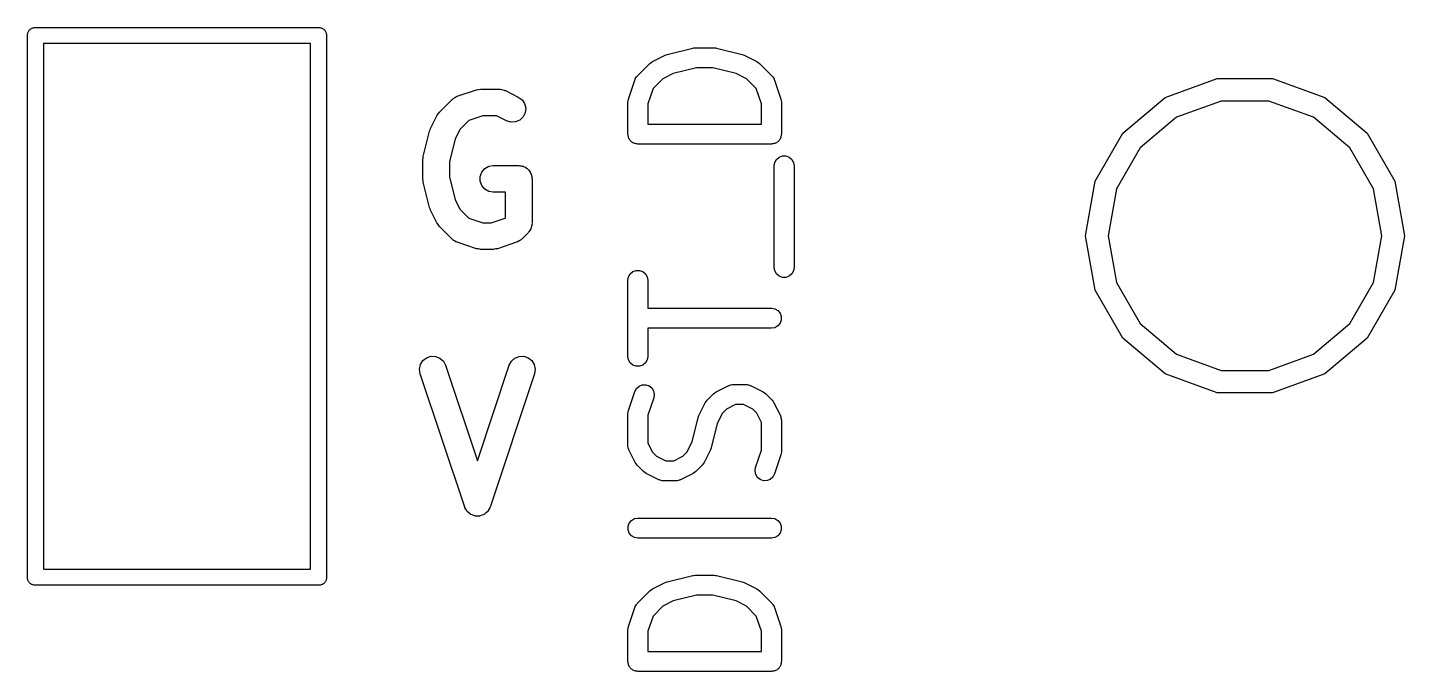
# Model space of a CAD drawing. Extents: x 0 to 100, y 0 to 100.
# Drawn here: x 72.88 to 83.19, y 53.73 to 58.56 of the extents above; entities that cross this region are included whole.
import ezdxf

# ---------------------------------------------------------------- set-up
doc = ezdxf.new("R2010")
doc.units = 0
doc.header["$MEASUREMENT"] = 0
doc.layers.add('BLACK', color=7, linetype='CONTINUOUS')

msp = doc.modelspace()

# ---------------------------------------------------------------- linework, layer by layer
at = {"layer": 'BLACK', "linetype": 'CONTINUOUS'}
for p, q in [((72.88, 58.5106), (72.8818, 58.5156)), ((72.88, 58.5053), (72.88, 58.5106)), ((72.88, 58.5052), (72.88, 58.5053)), ((72.88, 54.4506), (72.88, 58.5052)), ((72.8818, 58.5156), (72.8827, 58.5208)), ((72.8827, 58.5208), (72.8854, 58.5255)), ((72.8854, 58.5255), (72.8872, 58.5305)), ((72.8872, 58.5305), (72.8907, 58.5345)), ((72.8907, 58.5345), (72.8933, 58.5392)), ((72.8933, 58.5392), (72.8974, 58.5426)), ((72.8974, 58.5426), (72.9008, 58.5467)), ((72.9008, 58.5467), (72.9055, 58.5493)), ((72.9055, 58.5493), (72.9095, 58.5528)), ((72.9095, 58.5528), (72.9145, 58.5546)), ((72.9145, 58.5546), (72.9192, 58.5573)), ((72.9192, 58.5573), (72.9244, 58.5582)), ((72.9244, 58.5582), (72.9294, 58.56)), ((72.9294, 58.56), (72.9347, 58.56)), ((72.9347, 58.56), (72.9348, 58.56)), ((72.9348, 58.56), (75.0652, 58.56)), ((75.0652, 58.56), (75.0653, 58.56)), ((75.0653, 58.56), (75.0706, 58.56)), ((75.0706, 58.56), (75.0756, 58.5582)), ((75.0756, 58.5582), (75.0808, 58.5573)), ((75.0808, 58.5573), (75.0855, 58.5546)), ((75.0855, 58.5546), (75.0905, 58.5528)), ((75.0905, 58.5528), (75.0945, 58.5493)), ((75.0945, 58.5493), (75.0992, 58.5467)), ((75.0992, 58.5467), (75.1026, 58.5426)), ((75.1026, 58.5426), (75.1067, 58.5392)), ((75.1067, 58.5392), (75.1093, 58.5345)), ((75.1093, 58.5345), (75.1128, 58.5305)), ((75.1128, 58.5305), (75.1146, 58.5255)), ((75.1146, 58.5255), (75.1173, 58.5208)), ((75.1173, 58.5208), (75.1182, 58.5156)), ((75.1182, 58.5156), (75.12, 58.5106)), ((75.12, 58.5106), (75.12, 58.5053)), ((75.12, 58.5053), (75.12, 58.5052)), ((75.12, 58.5052), (75.12, 54.4348)), ((73, 58.44), (73, 54.5)), ((75, 58.44), (73, 58.44)), ((75, 54.5), (75, 58.44)), ((77.6723, 58.3585), (77.8628, 58.4061)), ((77.8628, 58.4061), (77.8719, 58.4067)), ((77.8719, 58.4067), (77.881, 58.4083)), ((77.881, 58.4083), (78.0238, 58.4083)), ((78.0238, 58.4083), (78.0328, 58.4067)), ((78.0328, 58.4067), (78.042, 58.4061)), ((78.042, 58.4061), (78.2325, 58.3585)), ((77.447, 58.1959), (77.5422, 58.2911)), ((77.5422, 58.2911), (77.552, 58.298)), ((77.552, 58.298), (77.5617, 58.3052)), ((77.5617, 58.3052), (77.6569, 58.3528)), ((77.6569, 58.3528), (77.6648, 58.3551)), ((77.6648, 58.3551), (77.6723, 58.3585)), ((78.2325, 58.3585), (78.24, 58.3551)), ((78.24, 58.3551), (78.2478, 58.3528)), ((78.2478, 58.3528), (78.3431, 58.3052)), ((78.3431, 58.3052), (78.3527, 58.298)), ((78.3527, 58.298), (78.3626, 58.2911)), ((78.3626, 58.2911), (78.4578, 58.1959)), ((77.432, 58.1746), (77.4371, 58.1818)), ((77.4371, 58.1818), (77.4413, 58.1895)), ((77.4413, 58.1895), (77.4445, 58.1923)), ((77.4445, 58.1923), (77.447, 58.1959)), ((77.7167, 58.2149), (77.6397, 58.1765)), ((77.8902, 58.2583), (77.7167, 58.2149)), ((78.0146, 58.2583), (77.8902, 58.2583)), ((78.1881, 58.2149), (78.0146, 58.2583)), ((78.2651, 58.1765), (78.1881, 58.2149)), ((78.4578, 58.1959), (78.4603, 58.1923)), ((78.4603, 58.1923), (78.4635, 58.1895)), ((78.4635, 58.1895), (78.4677, 58.1818)), ((78.4677, 58.1818), (78.4727, 58.1746)), ((81.4025, 58.0349), (81.7925, 58.1768)), ((81.7925, 58.1768), (82.2075, 58.1768)), ((82.2075, 58.1768), (82.5975, 58.0349)), ((76.0993, 58.0449), (76.2422, 58.0925)), ((76.2422, 58.0925), (76.258, 58.0948)), ((76.258, 58.0948), (76.2738, 58.0976)), ((76.2738, 58.0976), (76.4167, 58.0976)), ((76.4167, 58.0976), (76.4223, 58.0966)), ((76.4223, 58.0966), (76.4281, 58.097)), ((76.4281, 58.097), (76.4393, 58.0936)), ((76.4393, 58.0936), (76.4509, 58.0916)), ((76.4509, 58.0916), (76.4559, 58.0887)), ((76.4559, 58.0887), (76.4614, 58.0871)), ((76.4614, 58.0871), (76.5566, 58.0394)), ((77.3812, 58.0237), (77.4288, 58.1666)), ((77.4288, 58.1666), (77.4309, 58.1704)), ((77.4309, 58.1704), (77.432, 58.1746)), ((77.5656, 58.1023), (77.5274, 57.9878)), ((77.6397, 58.1765), (77.5656, 58.1023)), ((78.3392, 58.1023), (78.2651, 58.1765)), ((78.3774, 57.9878), (78.3392, 58.1023)), ((78.4727, 58.1746), (78.4739, 58.1704)), ((78.4739, 58.1704), (78.4759, 58.1666)), ((78.4759, 58.1666), (78.5235, 58.0237)), ((75.965, 57.9255), (76.0602, 58.0207)), ((76.0602, 58.0207), (76.065, 58.024)), ((76.065, 58.024), (76.0688, 58.0283)), ((76.0688, 58.0283), (76.0791, 58.0339)), ((76.0791, 58.0339), (76.0887, 58.0406)), ((76.0887, 58.0406), (76.0943, 58.0421)), ((76.0943, 58.0421), (76.0993, 58.0449)), ((76.5566, 58.0394), (76.5845, 58.0188)), ((76.5845, 58.0188), (76.6037, 57.9898)), ((76.6037, 57.9898), (76.6117, 57.956)), ((77.3774, 58), (77.3795, 58.0118)), ((77.3774, 57.7619), (77.3774, 58)), ((77.3795, 58.0118), (77.3812, 58.0237)), ((77.5274, 57.9878), (77.5274, 57.8369)), ((78.3774, 57.8369), (78.3774, 57.9878)), ((78.5235, 58.0237), (78.5253, 58.0118)), ((78.5253, 58.0118), (78.5274, 58)), ((78.5274, 58), (78.5274, 57.7619)), ((81.0846, 57.7681), (81.4025, 58.0349)), ((81.822, 58.0094), (81.4875, 57.8877)), ((82.178, 58.0094), (81.822, 58.0094)), ((82.5125, 57.8877), (82.178, 58.0094)), ((82.5975, 58.0349), (82.9154, 57.7681)), ((75.8987, 57.8042), (75.9463, 57.8995)), ((75.9463, 57.8995), (75.9558, 57.9123)), ((75.9558, 57.9123), (75.965, 57.9255)), ((76.29, 57.8976), (76.185, 57.8626)), ((76.3931, 57.8976), (76.29, 57.8976)), ((76.4672, 57.8606), (76.3931, 57.8976)), ((76.5922, 57.8904), (76.567, 57.8665)), ((76.6078, 57.9215), (76.5922, 57.8904)), ((76.6117, 57.956), (76.6078, 57.9215)), ((81.4875, 57.8877), (81.2148, 57.6589)), ((82.7852, 57.6589), (82.5125, 57.8877)), ((75.8435, 57.5933), (75.8911, 57.7838)), ((75.8911, 57.7838), (75.8955, 57.7938)), ((75.8955, 57.7938), (75.8987, 57.8042)), ((76.1179, 57.7955), (76.0824, 57.7246)), ((76.185, 57.8626), (76.1179, 57.7955)), ((76.5005, 57.8507), (76.4672, 57.8606)), ((76.5351, 57.8527), (76.5005, 57.8507)), ((76.567, 57.8665), (76.5351, 57.8527)), ((77.5274, 57.8369), (78.3774, 57.8369)), ((80.8771, 57.4087), (81.0846, 57.7681)), ((82.9154, 57.7681), (83.1229, 57.4087)), ((76.0824, 57.7246), (76.0405, 57.5567)), ((77.3785, 57.7554), (77.3774, 57.7619)), ((77.3785, 57.7489), (77.3785, 57.7554)), ((77.3808, 57.7427), (77.3785, 57.7489)), ((77.3819, 57.7363), (77.3808, 57.7427)), ((77.3852, 57.7306), (77.3819, 57.7363)), ((77.3874, 57.7244), (77.3852, 57.7306)), ((77.3916, 57.7194), (77.3874, 57.7244)), ((77.3949, 57.7137), (77.3916, 57.7194)), ((77.4, 57.7095), (77.3949, 57.7137)), ((77.4042, 57.7045), (77.4, 57.7095)), ((77.4099, 57.7012), (77.4042, 57.7045)), ((77.4149, 57.697), (77.4099, 57.7012)), ((77.421, 57.6947), (77.4149, 57.697)), ((77.4267, 57.6914), (77.421, 57.6947)), ((77.4332, 57.6903), (77.4267, 57.6914)), ((77.4394, 57.688), (77.4332, 57.6903)), ((77.4459, 57.688), (77.4394, 57.688)), ((77.4524, 57.6869), (77.4459, 57.688)), ((78.4524, 57.6869), (77.4524, 57.6869)), ((78.4588, 57.688), (78.4524, 57.6869)), ((78.4654, 57.688), (78.4588, 57.688)), ((78.4716, 57.6903), (78.4654, 57.688)), ((78.478, 57.6914), (78.4716, 57.6903)), ((78.4837, 57.6947), (78.478, 57.6914)), ((78.4899, 57.697), (78.4837, 57.6947)), ((78.4949, 57.7012), (78.4899, 57.697)), ((78.5006, 57.7045), (78.4949, 57.7012)), ((78.5048, 57.7095), (78.5006, 57.7045)), ((78.5098, 57.7137), (78.5048, 57.7095)), ((78.5131, 57.7194), (78.5098, 57.7137)), ((78.5173, 57.7244), (78.5131, 57.7194)), ((78.5196, 57.7306), (78.5173, 57.7244)), ((78.5229, 57.7363), (78.5196, 57.7306)), ((78.524, 57.7427), (78.5229, 57.7363)), ((78.5262, 57.7489), (78.524, 57.7427)), ((78.5274, 57.7619), (78.5262, 57.7554)), ((78.5262, 57.7554), (78.5262, 57.7489)), ((75.8405, 57.569), (75.8426, 57.5811)), ((75.8405, 57.4262), (75.8405, 57.569)), ((75.8426, 57.5811), (75.8435, 57.5933)), ((78.4771, 57.5495), (78.4902, 57.572)), ((78.4902, 57.572), (78.5101, 57.5888)), ((78.5101, 57.5888), (78.5346, 57.5977)), ((78.5346, 57.5977), (78.5606, 57.5977)), ((78.5606, 57.5977), (78.5851, 57.5888)), ((78.5851, 57.5888), (78.6051, 57.572)), ((78.6051, 57.572), (78.6181, 57.5495)), ((81.2148, 57.6589), (81.0368, 57.3506)), ((82.9632, 57.3506), (82.7852, 57.6589)), ((76.0405, 57.5567), (76.0405, 57.4385)), ((76.2706, 57.4436), (76.2824, 57.4762)), ((76.2824, 57.4762), (76.3048, 57.5028)), ((76.3048, 57.5028), (76.3348, 57.5202)), ((76.3348, 57.5202), (76.369, 57.5262)), ((76.369, 57.5262), (76.5595, 57.5262)), ((76.5595, 57.5262), (76.5681, 57.5247)), ((76.5681, 57.5247), (76.5769, 57.5247)), ((76.5769, 57.5247), (76.5851, 57.5217)), ((76.5851, 57.5217), (76.5937, 57.5202)), ((76.5937, 57.5202), (76.6013, 57.5158)), ((76.6013, 57.5158), (76.6095, 57.5128)), ((76.6095, 57.5128), (76.6162, 57.5072)), ((76.6162, 57.5072), (76.6238, 57.5028)), ((76.6238, 57.5028), (76.6294, 57.4961)), ((76.6294, 57.4961), (76.6361, 57.4905)), ((76.6361, 57.4905), (76.6405, 57.4829)), ((76.6405, 57.4829), (76.6461, 57.4762)), ((76.6461, 57.4762), (76.6491, 57.468)), ((76.6491, 57.468), (76.6535, 57.4604)), ((76.6535, 57.4604), (76.655, 57.4518)), ((78.4726, 57.5238), (78.4771, 57.5495)), ((78.4726, 56.7619), (78.4726, 57.5238)), ((78.6181, 57.5495), (78.6226, 57.5238)), ((78.6226, 57.5238), (78.6226, 56.7619)), ((75.8426, 57.4141), (75.8405, 57.4262)), ((75.8435, 57.4019), (75.8426, 57.4141)), ((75.8911, 57.2115), (75.8435, 57.4019)), ((76.0405, 57.4385), (76.0824, 57.2706)), ((76.2706, 57.4088), (76.2706, 57.4436)), ((76.2824, 57.3762), (76.2706, 57.4088)), ((76.3048, 57.3496), (76.2824, 57.3762)), ((76.655, 57.4518), (76.658, 57.4436)), ((76.658, 57.4436), (76.658, 57.4348)), ((76.658, 57.4348), (76.6595, 57.4262)), ((76.6595, 57.4262), (76.6595, 57.0929)), ((80.805, 57), (80.8771, 57.4087)), ((83.1229, 57.4087), (83.195, 57)), ((76.0824, 57.2706), (76.1179, 57.1997)), ((76.3348, 57.3322), (76.3048, 57.3496)), ((76.369, 57.3262), (76.3348, 57.3322)), ((76.4595, 57.3262), (76.369, 57.3262)), ((76.4595, 57.1343), (76.4595, 57.3262)), ((81.0368, 57.3506), (80.975, 57)), ((83.025, 57), (82.9632, 57.3506)), ((75.8955, 57.2015), (75.8911, 57.2115)), ((75.8987, 57.191), (75.8955, 57.2015)), ((75.9463, 57.0958), (75.8987, 57.191)), ((76.1179, 57.1997), (76.185, 57.1326)), ((75.9558, 57.0829), (75.9463, 57.0958)), ((75.965, 57.0698), (75.9558, 57.0829)), ((76.0602, 56.9745), (75.965, 57.0698)), ((76.185, 57.1326), (76.29, 57.0976)), ((76.29, 57.0976), (76.3528, 57.0976)), ((76.3528, 57.0976), (76.4579, 57.1326)), ((76.4579, 57.1326), (76.4595, 57.1343)), ((76.6502, 57.0506), (76.6427, 57.0399)), ((76.6513, 57.0548), (76.6502, 57.0506)), ((76.6535, 57.0587), (76.6513, 57.0548)), ((76.6558, 57.0715), (76.6535, 57.0587)), ((76.6591, 57.0841), (76.6558, 57.0715)), ((76.6595, 57.0929), (76.6588, 57.0885)), ((76.6588, 57.0885), (76.6591, 57.0841)), ((76.065, 56.9712), (76.0602, 56.9745)), ((76.0688, 56.9669), (76.065, 56.9712)), ((76.0791, 56.9613), (76.0688, 56.9669)), ((76.0887, 56.9546), (76.0791, 56.9613)), ((76.0943, 56.9531), (76.0887, 56.9546)), ((76.0993, 56.9504), (76.0943, 56.9531)), ((76.2422, 56.9028), (76.0993, 56.9504)), ((76.5435, 56.9504), (76.4007, 56.9028)), ((76.5486, 56.9531), (76.5435, 56.9504)), ((76.5542, 56.9546), (76.5486, 56.9531)), ((76.5638, 56.9613), (76.5542, 56.9546)), ((76.5741, 56.9669), (76.5638, 56.9613)), ((76.5779, 56.9712), (76.5741, 56.9669)), ((76.5826, 56.9745), (76.5779, 56.9712)), ((76.6302, 57.0221), (76.5826, 56.9745)), ((76.6328, 57.0257), (76.6302, 57.0221)), ((76.6361, 57.0286), (76.6328, 57.0257)), ((76.6427, 57.0399), (76.6361, 57.0286)), ((80.8771, 56.5913), (80.805, 57)), ((80.975, 57), (81.0368, 56.6494)), ((82.9632, 56.6494), (83.025, 57)), ((83.195, 57), (83.1229, 56.5913)), ((76.258, 56.9004), (76.2422, 56.9028)), ((76.2738, 56.8976), (76.258, 56.9004)), ((76.369, 56.8976), (76.2738, 56.8976)), ((76.3848, 56.9004), (76.369, 56.8976)), ((76.4007, 56.9028), (76.3848, 56.9004)), ((77.4149, 56.7316), (77.4394, 56.7405)), ((77.4394, 56.7405), (77.4654, 56.7405)), ((77.4654, 56.7405), (77.4899, 56.7316)), ((78.4771, 56.7363), (78.4726, 56.7619)), ((78.4902, 56.7137), (78.4771, 56.7363)), ((78.6181, 56.7363), (78.6051, 56.7137)), ((78.6226, 56.7619), (78.6181, 56.7363)), ((77.3774, 56.6667), (77.3819, 56.6923)), ((77.3774, 56.0952), (77.3774, 56.6667)), ((77.3819, 56.6923), (77.3949, 56.7149)), ((77.3949, 56.7149), (77.4149, 56.7316)), ((77.4899, 56.7316), (77.5098, 56.7149)), ((77.5098, 56.7149), (77.5229, 56.6923)), ((77.5229, 56.6923), (77.5274, 56.6667)), ((77.5274, 56.6667), (77.5274, 56.456)), ((78.5101, 56.697), (78.4902, 56.7137)), ((78.5346, 56.688), (78.5101, 56.697)), ((78.5606, 56.688), (78.5346, 56.688)), ((78.5851, 56.697), (78.5606, 56.688)), ((78.6051, 56.7137), (78.5851, 56.697)), ((81.0368, 56.6494), (81.2148, 56.3411)), ((82.7852, 56.3411), (82.9632, 56.6494)), ((81.0846, 56.2319), (80.8771, 56.5913)), ((83.1229, 56.5913), (82.9154, 56.2319)), ((77.5274, 56.456), (78.4524, 56.456)), ((78.4524, 56.456), (78.478, 56.4514)), ((78.478, 56.4514), (78.5006, 56.4384)), ((78.5006, 56.4384), (78.5173, 56.4185)), ((78.5006, 56.3235), (78.478, 56.3105)), ((78.5173, 56.3435), (78.5006, 56.3235)), ((78.5173, 56.4185), (78.5262, 56.394)), ((78.5262, 56.3679), (78.5173, 56.3435)), ((78.5262, 56.394), (78.5262, 56.3679)), ((81.2148, 56.3411), (81.4875, 56.1123)), ((82.5125, 56.1123), (82.7852, 56.3411)), ((78.4524, 56.306), (77.5274, 56.306)), ((77.5274, 56.306), (77.5274, 56.0952)), ((78.478, 56.3105), (78.4524, 56.306)), ((81.4025, 55.9651), (81.0846, 56.2319)), ((82.9154, 56.2319), (82.5975, 55.9651)), ((75.8167, 56.0004), (75.8237, 56.0344)), ((75.8237, 56.0344), (75.8418, 56.064)), ((75.8418, 56.064), (75.8691, 56.0856)), ((75.8691, 56.0856), (75.902, 56.0965)), ((75.902, 56.0965), (75.9367, 56.0956)), ((75.9367, 56.0956), (75.969, 56.0828)), ((75.969, 56.0828), (75.995, 56.0598)), ((75.995, 56.0598), (76.0115, 56.0292)), ((76.0115, 56.0292), (76.25, 55.3138)), ((76.25, 55.3138), (76.4885, 56.0292)), ((76.4885, 56.0292), (76.505, 56.0598)), ((76.505, 56.0598), (76.531, 56.0828)), ((76.531, 56.0828), (76.5633, 56.0956)), ((76.5633, 56.0956), (76.598, 56.0965)), ((76.598, 56.0965), (76.6309, 56.0856)), ((76.6309, 56.0856), (76.6582, 56.064)), ((76.6582, 56.064), (76.6763, 56.0344)), ((76.6763, 56.0344), (76.6833, 56.0004)), ((77.3819, 56.0696), (77.3774, 56.0952)), ((77.3949, 56.047), (77.3819, 56.0696)), ((77.4149, 56.0303), (77.3949, 56.047)), ((77.4394, 56.0214), (77.4149, 56.0303)), ((77.4654, 56.0214), (77.4394, 56.0214)), ((77.4899, 56.0303), (77.4654, 56.0214)), ((77.5098, 56.047), (77.4899, 56.0303)), ((77.5229, 56.0696), (77.5098, 56.047)), ((77.5274, 56.0952), (77.5229, 56.0696)), ((81.4875, 56.1123), (81.822, 55.9906)), ((82.178, 55.9906), (82.5125, 56.1123)), ((75.8218, 55.966), (75.8167, 56.0004)), ((76.1551, 54.966), (75.8218, 55.966)), ((76.6782, 55.966), (76.3449, 54.966)), ((76.6833, 56.0004), (76.6782, 55.966)), ((81.7925, 55.8232), (81.4025, 55.9651)), ((81.822, 55.9906), (82.178, 55.9906)), ((82.5975, 55.9651), (82.2075, 55.8232)), ((77.3812, 55.6904), (77.4288, 55.8332)), ((77.4288, 55.8332), (77.4413, 55.8561)), ((77.4413, 55.8561), (77.4607, 55.8734)), ((77.4607, 55.8734), (77.485, 55.883)), ((77.485, 55.883), (77.511, 55.8837)), ((77.511, 55.8837), (77.5357, 55.8755)), ((77.5357, 55.8755), (77.5561, 55.8593)), ((77.5561, 55.8593), (77.5697, 55.8371)), ((77.5697, 55.8371), (77.575, 55.8116)), ((77.575, 55.8116), (77.5712, 55.7858)), ((77.9708, 55.7673), (78.0184, 55.8149)), ((78.0184, 55.8149), (78.0282, 55.8218)), ((78.0282, 55.8218), (78.0379, 55.829)), ((78.0379, 55.829), (78.1331, 55.8766)), ((78.1331, 55.8766), (78.1373, 55.8778)), ((78.1373, 55.8778), (78.141, 55.88)), ((78.141, 55.88), (78.1497, 55.8815)), ((78.1497, 55.8815), (78.1581, 55.884)), ((78.1581, 55.884), (78.1624, 55.8838)), ((78.1624, 55.8838), (78.1667, 55.8845)), ((78.1667, 55.8845), (78.2619, 55.8845)), ((78.2619, 55.8845), (78.2662, 55.8838)), ((78.2662, 55.8838), (78.2705, 55.884)), ((78.2705, 55.884), (78.2789, 55.8815)), ((78.2789, 55.8815), (78.2876, 55.88)), ((78.2876, 55.88), (78.2913, 55.8778)), ((78.2913, 55.8778), (78.2954, 55.8766)), ((78.2954, 55.8766), (78.3907, 55.829)), ((78.3907, 55.829), (78.4003, 55.8218)), ((78.4003, 55.8218), (78.4102, 55.8149)), ((78.4102, 55.8149), (78.4578, 55.7673)), ((82.2075, 55.8232), (81.7925, 55.8232)), ((77.5712, 55.7858), (77.5274, 55.6545)), ((77.9091, 55.6526), (77.9567, 55.7478)), ((77.9567, 55.7478), (77.9639, 55.7575)), ((77.9639, 55.7575), (77.9708, 55.7673)), ((78.1844, 55.7345), (78.1159, 55.7003)), ((78.2442, 55.7345), (78.1844, 55.7345)), ((78.3127, 55.7003), (78.2442, 55.7345)), ((78.4578, 55.7673), (78.4647, 55.7575)), ((78.4647, 55.7575), (78.4718, 55.7478)), ((78.4718, 55.7478), (78.5195, 55.6526)), ((77.3774, 55.6667), (77.3795, 55.6785)), ((77.3774, 55.4286), (77.3774, 55.6667)), ((77.3795, 55.6785), (77.3812, 55.6904)), ((77.5274, 55.6545), (77.5274, 55.4463)), ((77.8578, 55.4547), (77.9034, 55.6372)), ((77.9034, 55.6372), (77.9068, 55.6447)), ((77.9068, 55.6447), (77.9091, 55.6526)), ((78.0854, 55.6699), (78.047, 55.5929)), ((78.1159, 55.7003), (78.0854, 55.6699)), ((78.3431, 55.6699), (78.3127, 55.7003)), ((78.3774, 55.6013), (78.3431, 55.6699)), ((78.3774, 55.3931), (78.3774, 55.6013)), ((78.5195, 55.6526), (78.5207, 55.6484)), ((78.5207, 55.6484), (78.5229, 55.6447)), ((78.5229, 55.6447), (78.5244, 55.636)), ((78.5244, 55.636), (78.5269, 55.6276)), ((78.5269, 55.6276), (78.5266, 55.6233)), ((78.5266, 55.6233), (78.5274, 55.619)), ((78.5274, 55.619), (78.5274, 55.381)), ((78.047, 55.5929), (78.0013, 55.4104)), ((77.3781, 55.4243), (77.3774, 55.4286)), ((77.3779, 55.42), (77.3781, 55.4243)), ((77.3804, 55.4116), (77.3779, 55.42)), ((77.3819, 55.4029), (77.3804, 55.4116)), ((77.3841, 55.3992), (77.3819, 55.4029)), ((77.3853, 55.395), (77.3841, 55.3992)), ((77.4329, 55.2998), (77.3853, 55.395)), ((77.5274, 55.4463), (77.5616, 55.3778)), ((77.8193, 55.3778), (77.8578, 55.4547)), ((77.9957, 55.395), (77.948, 55.2998)), ((77.998, 55.4029), (77.9957, 55.395)), ((78.0013, 55.4104), (77.998, 55.4029)), ((78.3336, 55.2618), (78.3774, 55.3931)), ((77.4401, 55.2901), (77.4329, 55.2998)), ((77.447, 55.2803), (77.4401, 55.2901)), ((77.5616, 55.3778), (77.592, 55.3474)), ((77.592, 55.3474), (77.6606, 55.3131)), ((77.6606, 55.3131), (77.7204, 55.3131)), ((77.7204, 55.3131), (77.7889, 55.3474)), ((77.7889, 55.3474), (77.8193, 55.3778)), ((77.9409, 55.2901), (77.934, 55.2803)), ((77.948, 55.2998), (77.9409, 55.2901)), ((78.5235, 55.3572), (78.4759, 55.2144)), ((78.5253, 55.3691), (78.5235, 55.3572)), ((78.5274, 55.381), (78.5253, 55.3691)), ((77.4946, 55.2327), (77.447, 55.2803)), ((77.5044, 55.2258), (77.4946, 55.2327)), ((77.5141, 55.2186), (77.5044, 55.2258)), ((77.6093, 55.171), (77.5141, 55.2186)), ((77.8669, 55.2186), (77.7716, 55.171)), ((77.8765, 55.2258), (77.8669, 55.2186)), ((77.8864, 55.2327), (77.8765, 55.2258)), ((77.934, 55.2803), (77.8864, 55.2327)), ((78.3298, 55.236), (78.3336, 55.2618)), ((78.335, 55.2105), (78.3298, 55.236)), ((78.3486, 55.1883), (78.335, 55.2105)), ((78.369, 55.1721), (78.3486, 55.1883)), ((78.4635, 55.1915), (78.444, 55.1742)), ((78.4759, 55.2144), (78.4635, 55.1915)), ((77.6135, 55.1698), (77.6093, 55.171)), ((77.6172, 55.1676), (77.6135, 55.1698)), ((77.6259, 55.1661), (77.6172, 55.1676)), ((77.6343, 55.1636), (77.6259, 55.1661)), ((77.6386, 55.1638), (77.6343, 55.1636)), ((77.6429, 55.1631), (77.6386, 55.1638)), ((77.7381, 55.1631), (77.6429, 55.1631)), ((77.7424, 55.1638), (77.7381, 55.1631)), ((77.7467, 55.1636), (77.7424, 55.1638)), ((77.7551, 55.1661), (77.7467, 55.1636)), ((77.7637, 55.1676), (77.7551, 55.1661)), ((77.7675, 55.1698), (77.7637, 55.1676)), ((77.7716, 55.171), (77.7675, 55.1698)), ((78.3938, 55.1639), (78.369, 55.1721)), ((78.4198, 55.1646), (78.3938, 55.1639)), ((78.444, 55.1742), (78.4198, 55.1646)), ((76.1564, 54.9636), (76.1551, 54.966)), ((76.157, 54.9609), (76.1564, 54.9636)), ((76.1647, 54.9484), (76.157, 54.9609)), ((76.1717, 54.9355), (76.1647, 54.9484)), ((76.1737, 54.9336), (76.1717, 54.9355)), ((76.1752, 54.9313), (76.1737, 54.9336)), ((76.1867, 54.9222), (76.1752, 54.9313)), ((76.1977, 54.9124), (76.1867, 54.9222)), ((76.2002, 54.9114), (76.1977, 54.9124)), ((76.2024, 54.9097), (76.2002, 54.9114)), ((76.2163, 54.905), (76.2024, 54.9097)), ((76.23, 54.8996), (76.2163, 54.905)), ((76.2327, 54.8996), (76.23, 54.8996)), ((76.2353, 54.8987), (76.2327, 54.8996)), ((76.25, 54.8991), (76.2353, 54.8987)), ((76.2647, 54.8987), (76.25, 54.8991)), ((76.2673, 54.8996), (76.2647, 54.8987)), ((76.27, 54.8996), (76.2673, 54.8996)), ((76.2837, 54.905), (76.27, 54.8996)), ((76.2976, 54.9097), (76.2837, 54.905)), ((76.2998, 54.9114), (76.2976, 54.9097)), ((76.3023, 54.9124), (76.2998, 54.9114)), ((76.3133, 54.9221), (76.3023, 54.9124)), ((76.3248, 54.9313), (76.3133, 54.9221)), ((76.3263, 54.9336), (76.3248, 54.9313)), ((76.3283, 54.9355), (76.3263, 54.9336)), ((76.3353, 54.9483), (76.3283, 54.9355)), ((76.343, 54.9609), (76.3353, 54.9483)), ((76.3436, 54.9636), (76.343, 54.9609)), ((76.3449, 54.966), (76.3436, 54.9636)), ((77.4042, 54.867), (77.4267, 54.88)), ((77.4267, 54.88), (77.4524, 54.8845)), ((77.4524, 54.8845), (78.4524, 54.8845)), ((78.4524, 54.8845), (78.478, 54.88)), ((78.478, 54.88), (78.5006, 54.867)), ((77.3785, 54.8225), (77.3874, 54.847)), ((77.3785, 54.7965), (77.3785, 54.8225)), ((77.3874, 54.772), (77.3785, 54.7965)), ((77.3874, 54.847), (77.4042, 54.867)), ((78.5006, 54.867), (78.5173, 54.847)), ((78.5173, 54.847), (78.5262, 54.8225)), ((78.5262, 54.7965), (78.5173, 54.772)), ((78.5262, 54.8225), (78.5262, 54.7965)), ((77.4042, 54.7521), (77.3874, 54.772)), ((77.4267, 54.739), (77.4042, 54.7521)), ((77.4524, 54.7345), (77.4267, 54.739)), ((78.4524, 54.7345), (77.4524, 54.7345)), ((78.478, 54.739), (78.4524, 54.7345)), ((78.5006, 54.7521), (78.478, 54.739)), ((78.5173, 54.772), (78.5006, 54.7521)), ((73, 54.5), (75, 54.5)), ((72.88, 54.4294), (72.88, 54.4506)), ((72.8818, 54.4244), (72.88, 54.4294)), ((72.8828, 54.4192), (72.8818, 54.4244)), ((72.8854, 54.4145), (72.8828, 54.4192)), ((72.8872, 54.4095), (72.8854, 54.4145)), ((72.8907, 54.4055), (72.8872, 54.4095)), ((72.8933, 54.4008), (72.8907, 54.4055)), ((72.8974, 54.3974), (72.8933, 54.4008)), ((72.9008, 54.3933), (72.8974, 54.3974)), ((72.9055, 54.3907), (72.9008, 54.3933)), ((72.9095, 54.3872), (72.9055, 54.3907)), ((72.9145, 54.3854), (72.9095, 54.3872)), ((72.9192, 54.3827), (72.9145, 54.3854)), ((72.9244, 54.3818), (72.9192, 54.3827)), ((72.9294, 54.38), (72.9244, 54.3818)), ((72.9347, 54.38), (72.9294, 54.38)), ((72.9348, 54.38), (72.9347, 54.38)), ((75.0652, 54.38), (72.9348, 54.38)), ((75.0653, 54.38), (75.0652, 54.38)), ((75.0706, 54.38), (75.0653, 54.38)), ((75.0756, 54.3818), (75.0706, 54.38)), ((75.0808, 54.3827), (75.0756, 54.3818)), ((75.0855, 54.3854), (75.0808, 54.3827)), ((75.0905, 54.3872), (75.0855, 54.3854)), ((75.0945, 54.3907), (75.0905, 54.3872)), ((75.0992, 54.3933), (75.0945, 54.3907)), ((75.1026, 54.3974), (75.0992, 54.3933)), ((75.1067, 54.4008), (75.1026, 54.3974)), ((75.1093, 54.4055), (75.1067, 54.4008)), ((75.1128, 54.4095), (75.1093, 54.4055)), ((75.1146, 54.4145), (75.1128, 54.4095)), ((75.1173, 54.4192), (75.1146, 54.4145)), ((75.1182, 54.4244), (75.1173, 54.4192)), ((75.12, 54.4294), (75.1182, 54.4244)), ((75.12, 54.4348), (75.12, 54.4347)), ((75.12, 54.4347), (75.12, 54.4294)), ((77.5617, 54.3528), (77.6569, 54.4004)), ((77.6569, 54.4004), (77.6648, 54.4028)), ((77.6648, 54.4028), (77.6723, 54.4061)), ((77.6723, 54.4061), (77.8628, 54.4537)), ((77.8628, 54.4537), (77.8719, 54.4544)), ((77.8719, 54.4544), (77.881, 54.456)), ((77.881, 54.456), (78.0238, 54.456)), ((78.0238, 54.456), (78.0328, 54.4544)), ((78.0328, 54.4544), (78.042, 54.4537)), ((78.042, 54.4537), (78.2325, 54.4061)), ((78.2325, 54.4061), (78.24, 54.4028)), ((78.24, 54.4028), (78.2478, 54.4004)), ((78.2478, 54.4004), (78.3431, 54.3528)), ((77.447, 54.2435), (77.5422, 54.3387)), ((77.5422, 54.3387), (77.552, 54.3456)), ((77.552, 54.3456), (77.5617, 54.3528)), ((77.7167, 54.2626), (77.6397, 54.2241)), ((77.8902, 54.306), (77.7167, 54.2626)), ((78.0146, 54.306), (77.8902, 54.306)), ((78.1881, 54.2626), (78.0146, 54.306)), ((78.2651, 54.2241), (78.1881, 54.2626)), ((78.3431, 54.3528), (78.3527, 54.3456)), ((78.3527, 54.3456), (78.3626, 54.3387)), ((78.3626, 54.3387), (78.4578, 54.2435)), ((77.3812, 54.0713), (77.4288, 54.2142)), ((77.4288, 54.2142), (77.4309, 54.218)), ((77.4309, 54.218), (77.432, 54.2222)), ((77.432, 54.2222), (77.4371, 54.2294)), ((77.4371, 54.2294), (77.4413, 54.2371)), ((77.4413, 54.2371), (77.4445, 54.24)), ((77.4445, 54.24), (77.447, 54.2435)), ((77.6397, 54.2241), (77.5656, 54.15)), ((78.3392, 54.15), (78.2651, 54.2241)), ((78.4578, 54.2435), (78.4603, 54.24)), ((78.4603, 54.24), (78.4635, 54.2371)), ((78.4635, 54.2371), (78.4677, 54.2294)), ((78.4677, 54.2294), (78.4727, 54.2222)), ((78.4727, 54.2222), (78.4739, 54.218)), ((78.4739, 54.218), (78.4759, 54.2142)), ((78.4759, 54.2142), (78.5235, 54.0713)), ((77.3774, 54.0476), (77.3795, 54.0595)), ((77.3795, 54.0595), (77.3812, 54.0713)), ((77.5656, 54.15), (77.5274, 54.0354)), ((78.3774, 54.0354), (78.3392, 54.15)), ((78.5235, 54.0713), (78.5253, 54.0595)), ((78.5253, 54.0595), (78.5274, 54.0476)), ((77.3774, 53.8095), (77.3774, 54.0476)), ((77.5274, 54.0354), (77.5274, 53.8845)), ((78.3774, 53.8845), (78.3774, 54.0354)), ((78.5274, 54.0476), (78.5274, 53.8095)), ((77.5274, 53.8845), (78.3774, 53.8845)), ((77.3785, 53.8031), (77.3774, 53.8095)), ((77.3785, 53.7965), (77.3785, 53.8031)), ((77.3808, 53.7903), (77.3785, 53.7965)), ((77.3819, 53.7839), (77.3808, 53.7903)), ((77.3852, 53.7782), (77.3819, 53.7839)), ((77.3874, 53.772), (77.3852, 53.7782)), ((77.3916, 53.767), (77.3874, 53.772)), ((77.3949, 53.7613), (77.3916, 53.767)), ((77.4, 53.7571), (77.3949, 53.7613)), ((77.4042, 53.7521), (77.4, 53.7571)), ((77.4099, 53.7488), (77.4042, 53.7521)), ((77.4149, 53.7446), (77.4099, 53.7488)), ((77.421, 53.7423), (77.4149, 53.7446)), ((77.4267, 53.739), (77.421, 53.7423)), ((78.4837, 53.7423), (78.478, 53.739)), ((78.4899, 53.7446), (78.4837, 53.7423)), ((78.4949, 53.7488), (78.4899, 53.7446)), ((78.5006, 53.7521), (78.4949, 53.7488)), ((78.5048, 53.7571), (78.5006, 53.7521)), ((78.5098, 53.7613), (78.5048, 53.7571)), ((78.5131, 53.767), (78.5098, 53.7613)), ((78.5173, 53.772), (78.5131, 53.767)), ((78.5196, 53.7782), (78.5173, 53.772)), ((78.5229, 53.7839), (78.5196, 53.7782)), ((78.524, 53.7903), (78.5229, 53.7839)), ((78.5262, 53.7965), (78.524, 53.7903)), ((78.5274, 53.8095), (78.5262, 53.8031)), ((78.5262, 53.8031), (78.5262, 53.7965)), ((77.4332, 53.7379), (77.4267, 53.739)), ((77.4394, 53.7357), (77.4332, 53.7379)), ((77.4459, 53.7357), (77.4394, 53.7357)), ((77.4524, 53.7345), (77.4459, 53.7357)), ((78.4524, 53.7345), (77.4524, 53.7345)), ((78.4588, 53.7357), (78.4524, 53.7345)), ((78.4654, 53.7357), (78.4588, 53.7357)), ((78.4716, 53.7379), (78.4654, 53.7357)), ((78.478, 53.739), (78.4716, 53.7379))]:
    msp.add_line(p, q, dxfattribs=at)

doc.saveas('drawing.dxf')
